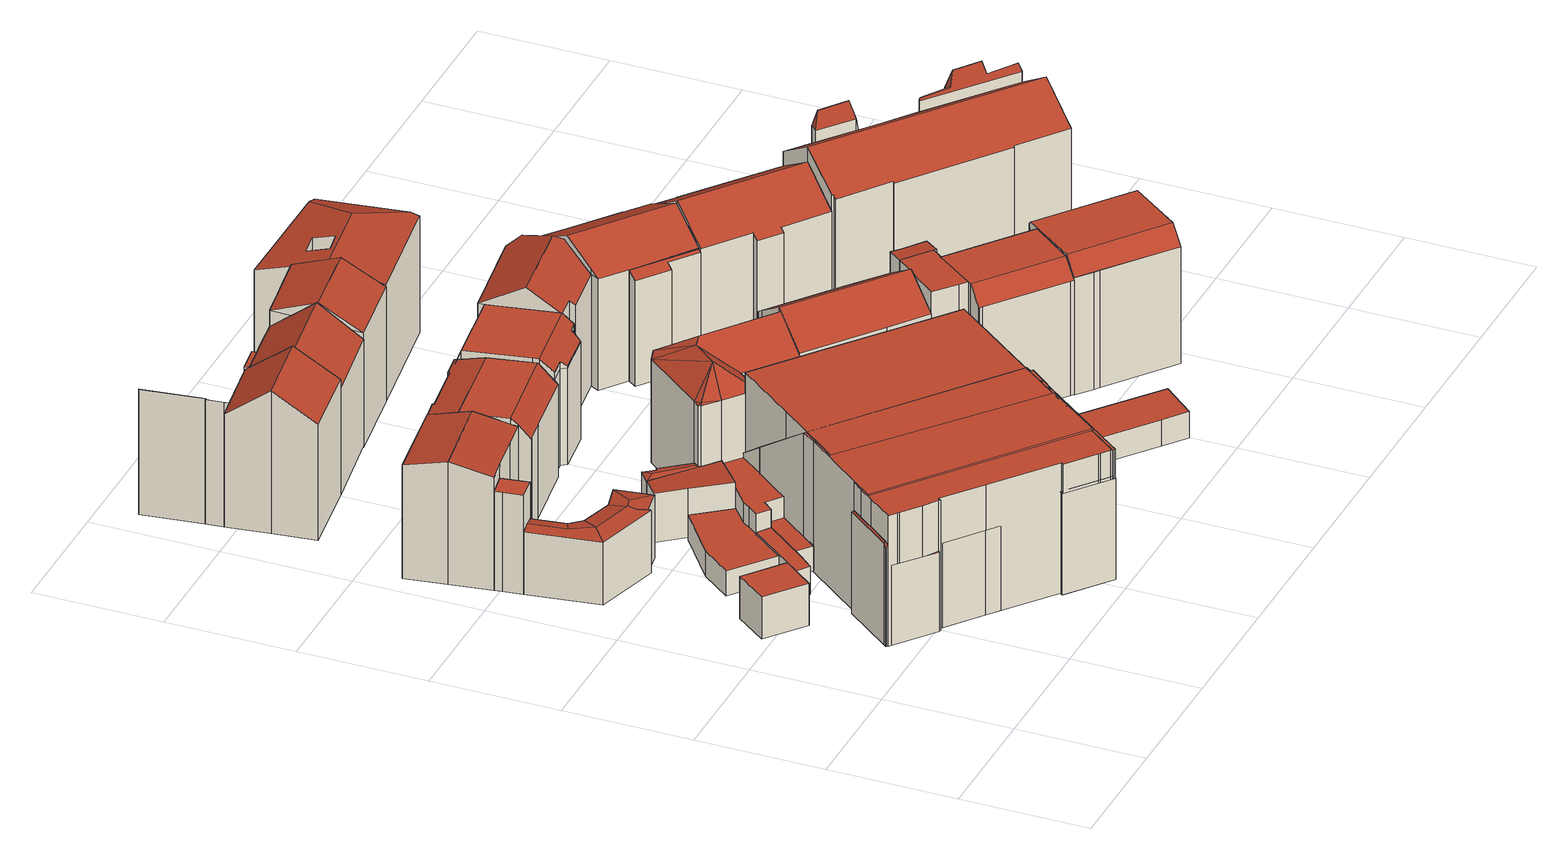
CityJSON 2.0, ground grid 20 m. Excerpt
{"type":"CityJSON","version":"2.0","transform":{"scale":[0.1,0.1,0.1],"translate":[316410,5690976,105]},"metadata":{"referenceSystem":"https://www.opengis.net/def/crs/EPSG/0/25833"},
"CityObjects":{
"building1":{"type":"Building","attributes":{"Gemeindeschluessel":14713000,"Dachneigung":90,"Dachorientierung":0,"MittlereTraufHoehe":112.18,"QualitaetDacherkennung":100,"ObjektHoehe":6.84,"BodenHoehe":105.34,"Geometrietyp2DReferenz":"3000","AbsoluteHoehe":112.18,"Dachflaeche":47.41,"function":"31001_9998","roofType":"1000","measuredHeight":6.84,"storeysAboveGround":2},"geometry":[{"type":"MultiSurface","lod":"2","boundaries":[[[0,1,2,3]],[[1,4,5,2]],[[4,6,7,5]],[[6,8,9,7]],[[8,0,3,9]],[[8,6,4,1,0]],[[3,2,5,7,9]]],"semantics":{"surfaces":[{"type":"WallSurface"},{"type":"RoofSurface"},{"type":"GroundSurface"}],"values":[0,0,0,0,0,1,2]}}]},
"building2":{"type":"Building","attributes":{"Dachtyp_tdc":"tdcFreeFormRoof","Gemeindeschluessel":14713000,"Dachneigung":10.67,"QualitaetDacherkennung":42,"Geometrietyp2DReferenz":"3000","function":"31001_9998","roofType":"5000","measuredHeight":10.83},"geometry":[{"type":"MultiSurface","lod":"2","boundaries":[[[10,11,12,13]],[[11,14,15,12]],[[14,16,17,15]],[[16,18,19,17]],[[18,20,21,19]],[[20,22,23,21]],[[22,24,25,23]],[[24,26,27,25]],[[26,28,29,27]],[[28,10,13,29]],[[30,31,28,26]],[[32,33,30,26,24]],[[34,32,24,22]],[[34,22,20]],[[33,32,34,20,18]],[[35,36,31,30,33,18,16]],[[35,16,14]],[[37,36,35,14,11]],[[37,11,10]],[[31,36,37,10,28]],[[13,12,15,17,19,21,23,25,27,29]]],"semantics":{"surfaces":[{"type":"WallSurface"},{"type":"RoofSurface"},{"type":"GroundSurface"}],"values":[0,0,0,0,0,0,0,0,0,0,1,1,1,0,1,1,1,1,1,1,2]}}]},
"building3":{"type":"Building","attributes":{"Gemeindeschluessel":14713000,"Geometrietyp2DReferenz":"3000","function":"31001_9998","roofType":"9999"},"children":["building3-1","building3-2"]},
"building3-1":{"type":"BuildingPart","attributes":{"Dachtyp_tdc":"tdcPolyFlatRoof","Dachneigung":0,"QualitaetDacherkennung":43,"Geometrietyp2DReferenz":"3000","roofType":"1000","measuredHeight":16.24},"parents":["building3"],"geometry":[{"type":"MultiSurface","lod":"2","boundaries":[[[38,39,21,23]],[[39,40,41,21]],[[40,42,43,41]],[[44,38,23,45]],[[44,42,40,39,38]],[[23,21,41,43,45]],[[45,43,42,44]]],"semantics":{"surfaces":[{"type":"WallSurface"},{"type":"RoofSurface"},{"type":"GroundSurface"},{"type":"ClosureSurface"}],"values":[0,0,0,0,1,2,3]}}]},
"building3-2":{"type":"BuildingPart","attributes":{"Dachtyp_tdc":"tdcGableRoof","Dachneigung":13.41,"QualitaetDacherkennung":60,"Geometrietyp2DReferenz":"3000","roofType":"3100","measuredHeight":20.08},"parents":["building3"],"geometry":[{"type":"MultiSurface","lod":"2","boundaries":[[[46,47,48,43,42]],[[47,49,50,48]],[[49,51,52,50]],[[51,53,54,52]],[[53,55,56,54]],[[55,57,58,56]],[[57,59,44,45,58]],[[53,51,49,47]],[[47,46,59,57,55,53]],[[45,43,48,50,52,54,56,58]],[[46,42,44,59]],[[42,43,45,44]]],"semantics":{"surfaces":[{"type":"WallSurface"},{"type":"RoofSurface"},{"type":"GroundSurface"},{"type":"ClosureSurface"}],"values":[0,0,0,0,0,0,0,1,1,2,0,3]}}]},
"building4":{"type":"Building","attributes":{"Gemeindeschluessel":14713000,"Dachorientierung":0,"MittlereTraufHoehe":112.28,"ObjektHoehe":4.59,"BodenHoehe":107.69,"Geometrietyp2DReferenz":"3000","BezugspunktDach":"2000","AbsoluteHoehe":112.28,"Dachflaeche":26.94,"function":"31001_9998","measuredHeight":4.59,"storeysAboveGround":2},"geometry":[{"type":"MultiSurface","lod":"2","boundaries":[[[60,61,62,63,64,65]],[[65,64,66,67]],[[64,63,68,66]],[[63,62,69,68]],[[60,65,67,70]],[[62,61,71,69]],[[61,60,70,71]],[[67,66,68,69,71,70]]],"semantics":{"surfaces":[{"type":"RoofSurface"},{"type":"WallSurface"},{"type":"GroundSurface"}],"values":[0,1,1,1,1,1,1,2]}}]},
"building5":{"type":"Building","attributes":{"Dachtyp_tdc":"tdcPolyFlatRoof","Gemeindeschluessel":14713000,"Dachneigung":0,"QualitaetDacherkennung":47,"Geometrietyp2DReferenz":"3000","function":"31001_9998","roofType":"1000","measuredHeight":4.11},"geometry":[{"type":"MultiSurface","lod":"2","boundaries":[[[72,73,74,75]],[[73,76,77,74]],[[76,78,79,77]],[[78,80,81,79]],[[80,82,83,81]],[[82,84,85,83]],[[84,86,87,85]],[[86,88,89,87]],[[88,72,75,89]],[[88,86,84,82,80,78,76,73,72]],[[75,74,77,79,81,83,85,87,89]]],"semantics":{"surfaces":[{"type":"WallSurface"},{"type":"RoofSurface"},{"type":"GroundSurface"}],"values":[0,0,0,0,0,0,0,0,0,1,2]}}]},
"building6":{"type":"Building","attributes":{"Gemeindeschluessel":14713000,"Geometrietyp2DReferenz":"3000","function":"31001_9998","roofType":"9999"},"children":["building6-1","building6-2","building6-3"]},
"building6-1":{"type":"BuildingPart","attributes":{"Dachtyp_tdc":"tdcGableRoof","Dachneigung":35.55,"QualitaetDacherkennung":59,"Geometrietyp2DReferenz":"3000","roofType":"3100","measuredHeight":23.39},"parents":["building6"],"geometry":[{"type":"MultiSurface","lod":"2","boundaries":[[[90,91,92,93]],[[94,95,96,97,98]],[[90,99,100,101]],[[101,102,95,94,103,91,90]],[[96,104,105,106,107,93,92,97]],[[95,102,104,96]],[[102,101,105,104]],[[101,100,106,105]],[[100,99,107,106]],[[99,90,93,107]],[[94,98,103]],[[98,97,92,91,103]]],"semantics":{"surfaces":[{"type":"WallSurface"},{"type":"RoofSurface"},{"type":"GroundSurface"},{"type":"ClosureSurface"}],"values":[0,0,1,1,2,0,0,0,0,0,0,3]}}]},
"building6-2":{"type":"BuildingPart","attributes":{"Dachtyp_tdc":"tdcPolyFlatRoof","Dachneigung":32.78,"QualitaetDacherkennung":75,"Geometrietyp2DReferenz":"3000","roofType":"2100","measuredHeight":20.48},"parents":["building6"],"geometry":[{"type":"MultiSurface","lod":"2","boundaries":[[[108,109,110,111,112]],[[109,113,114,110]],[[113,98,97,114]],[[115,116,117,92,91]],[[116,115,103,98,113,109,108,118]],[[111,110,114,97,92,117]],[[91,103,115]],[[92,97,98,103,91]],[[108,112,118]],[[112,111,117,116,118]]],"semantics":{"surfaces":[{"type":"WallSurface"},{"type":"RoofSurface"},{"type":"GroundSurface"},{"type":"ClosureSurface"}],"values":[0,0,0,0,1,2,0,3,0,3]}}]},
"building6-3":{"type":"BuildingPart","attributes":{"Dachtyp_tdc":"tdcPolyFlatRoof","Dachneigung":36.36,"QualitaetDacherkennung":49,"Geometrietyp2DReferenz":"3000","roofType":"2100","measuredHeight":20.57},"parents":["building6"],"geometry":[{"type":"MultiSurface","lod":"2","boundaries":[[[119,120,121,122]],[[120,123,124,121]],[[123,125,126,124]],[[125,112,111,126]],[[127,128,129,117,116]],[[128,119,122,129]],[[128,127,118,112,125,123,120,119]],[[122,121,124,126,111,117,129]],[[116,118,127]],[[117,111,112,118,116]]],"semantics":{"surfaces":[{"type":"WallSurface"},{"type":"RoofSurface"},{"type":"GroundSurface"},{"type":"ClosureSurface"}],"values":[0,0,0,0,0,0,1,2,0,3]}}]},
"building7":{"type":"Building","attributes":{"name":"Haus Leipzig","Gemeindeschluessel":14713000,"Geometrietyp2DReferenz":"3000","function":"31001_2090","roofType":"9999"},"children":["building7-1","building7-2","building7-3","building7-4"]},
"building7-1":{"type":"BuildingPart","attributes":{"Dachtyp_tdc":"tdcCutGableRoof","Dachneigung":36.52,"QualitaetDacherkennung":30,"Geometrietyp2DReferenz":"3000","roofType":"9999","measuredHeight":21.42},"parents":["building7"],"geometry":[{"type":"MultiSurface","lod":"2","boundaries":[[[130,131,132,133]],[[131,134,135,136,132]],[[137,138,139]],[[137,140,141,138]],[[140,142,143,144,141]],[[140,137,145,146,134,131,130,147,148,149,150,151,152,153]],[[154,155,156,157,158,159,160,161,162,163,164]],[[153,165,166,154,164,142,140]],[[167,168,169,170,171,172,173,174,175,176,177,178,179,180,181,182,183,133,132,136,138,141,144,184]],[[161,160,169,168]],[[160,159,170,169]],[[159,158,171,170]],[[158,157,172,171]],[[166,165,176,175,185]],[[165,153,177,176]],[[153,152,178,177]],[[152,151,179,178]],[[151,150,180,179]],[[150,149,181,180]],[[149,148,182,181]],[[148,147,183,182]],[[147,130,133,183]],[[139,145,137]],[[146,135,134]],[[139,138,136,135]],[[139,135,146,145]],[[186,143,142,164]],[[184,144,143,186]],[[163,186,164]],[[184,186,163,162,167]],[[161,168,167,162]],[[187,155,154]],[[174,173,156,155,187]],[[173,172,157,156]],[[166,185,187,154]],[[174,187,185,175]]],"semantics":{"surfaces":[{"type":"WallSurface"},{"type":"RoofSurface"},{"type":"GroundSurface"},{"type":"ClosureSurface"}],"values":[0,0,0,0,0,1,1,1,2,0,0,0,0,0,0,0,0,0,0,0,0,0,0,0,3,3,0,3,0,3,3,0,3,3,0,3]}}]},
"building7-2":{"type":"BuildingPart","attributes":{"Dachtyp_tdc":"tdcFreeFormRoof","Dachneigung":39.37,"QualitaetDacherkennung":18,"Geometrietyp2DReferenz":"3000","roofType":"5000","measuredHeight":16.82},"parents":["building7"],"geometry":[{"type":"MultiSurface","lod":"2","boundaries":[[[188,189,190,191]],[[189,192,193,190]],[[192,185,175,193]],[[194,195,196,172,157]],[[195,188,191,196]],[[197,155,187,185,198,199]],[[185,192,198]],[[192,189,199,198]],[[189,188,195,194,197,199]],[[191,190,193,175,174,173,172,196]],[[156,155,197]],[[173,174,187,155,156]],[[174,175,185,187]],[[194,157,156,197]],[[173,156,157,172]]],"semantics":{"surfaces":[{"type":"WallSurface"},{"type":"RoofSurface"},{"type":"GroundSurface"},{"type":"ClosureSurface"}],"values":[0,0,0,0,0,1,1,1,1,2,0,3,3,0,3]}}]},
"building7-3":{"type":"BuildingPart","attributes":{"Dachtyp_tdc":"tdcFreeFormRoof","Dachneigung":40.43,"QualitaetDacherkennung":18,"Geometrietyp2DReferenz":"3000","roofType":"5000","measuredHeight":16.87},"parents":["building7"],"geometry":[{"type":"MultiSurface","lod":"2","boundaries":[[[143,200,201,144]],[[200,202,203,201]],[[202,204,205,203]],[[204,206,207,205]],[[206,208,161,168,207]],[[209,210,211,204,202,200]],[[209,200,143]],[[210,209,143,186,163,212]],[[213,211,210,212,208]],[[213,208,206]],[[211,213,206,204]],[[168,167,184,144,201,203,205,207]],[[162,161,208,212]],[[162,167,168,161]],[[162,212,163]],[[144,184,186,143]],[[184,167,162,163,186]]],"semantics":{"surfaces":[{"type":"WallSurface"},{"type":"RoofSurface"},{"type":"GroundSurface"},{"type":"ClosureSurface"}],"values":[0,0,0,0,0,1,1,1,1,1,1,2,0,3,0,3,3]}}]},
"building7-4":{"type":"BuildingPart","attributes":{"Dachtyp_tdc":"tdcGableRoof","Dachneigung":66.65,"QualitaetDacherkennung":8,"Geometrietyp2DReferenz":"3000","roofType":"3100","measuredHeight":14.61},"parents":["building7"],"geometry":[{"type":"MultiSurface","lod":"2","boundaries":[[[135,214,215,136]],[[214,216,217,215]],[[216,139,138,217]],[[216,214,218]],[[214,135,146,219,218]],[[139,216,218,219,145]],[[136,215,217,138]],[[136,138,139,135]],[[219,146,145]],[[145,146,135,139]]],"semantics":{"surfaces":[{"type":"WallSurface"},{"type":"RoofSurface"},{"type":"GroundSurface"},{"type":"ClosureSurface"}],"values":[0,0,0,0,1,1,2,3,0,3]}}]},
"building8":{"type":"Building","attributes":{"Gemeindeschluessel":14713000,"Dachneigung":90,"Dachorientierung":0,"MittlereTraufHoehe":129.14,"QualitaetDacherkennung":99,"ObjektHoehe":21.41,"BodenHoehe":107.73,"Geometrietyp2DReferenz":"3000","AbsoluteHoehe":129.14,"Dachflaeche":1479.57,"function":"31001_9998","roofType":"1000","measuredHeight":21.41,"storeysAboveGround":7},"children":["building8-1","building8-2"],"geometry":[{"type":"MultiSurface","lod":"2","boundaries":[[[220,221,222,169]],[[221,223,224,222]],[[223,225,226,224]],[[225,227,228,226]],[[227,229,230,228]],[[229,231,232,230]],[[231,233,234,232]],[[233,235,236,234]],[[235,237,238,236]],[[237,239,240,238]],[[239,241,242,240]],[[241,243,244,242]],[[243,245,246,244]],[[245,247,248,249,246]],[[250,251,252,253,254]],[[251,255,256,252]],[[255,257,258,256]],[[257,259,260,258]],[[259,261,262,260]],[[261,263,264,262]],[[263,265,266,264]],[[265,267,268,266]],[[269,270,271,272]],[[270,273,274,271]],[[273,275,276,274]],[[275,277,278,276]],[[277,279,280,278]],[[279,220,169,280]],[[279,277,275,273,270,269,267,265,263,261,259,257,255,251,250,247,245,243,241,239,237,235,233,231,229,227,225,223,221,220]],[[169,222,224,226,228,230,232,234,236,238,240,242,244,246,249,253,252,256,258,260,262,264,266,268,272,271,274,276,278,280]],[[254,248,247,250]],[[254,253,249,248]],[[267,269,272,268]]],"semantics":{"surfaces":[{"type":"WallSurface"},{"type":"RoofSurface"},{"type":"GroundSurface"},{"type":"ClosureSurface"}],"values":[0,0,0,0,0,0,0,0,0,0,0,0,0,0,0,0,0,0,0,0,0,0,0,0,0,0,0,0,1,2,0,3,3]}}]},
"building8-1":{"type":"BuildingPart","attributes":{"Dachneigung":90,"Dachorientierung":0,"MittlereTraufHoehe":129.14,"QualitaetDacherkennung":51,"BodenHoehe":107.73,"ObjektTeilHoehe":21.41,"Geometrietyp2DReferenz":"3000","AbsoluteHoehe":129.14,"Dachflaeche":12.69,"roofType":"1000","measuredHeight":21.41,"storeysAboveGround":7},"parents":["building8"],"geometry":[{"type":"MultiSurface","lod":"2","boundaries":[[[281,282,283,284]],[[282,285,286,283]],[[285,287,288,286]],[[287,269,272,288]],[[267,289,290,268]],[[289,291,292,290]],[[291,281,284,292]],[[291,289,267,269,287,285,282,281]],[[284,283,286,288,272,268,290,292]],[[269,267,268,272]]],"semantics":{"surfaces":[{"type":"WallSurface"},{"type":"RoofSurface"},{"type":"GroundSurface"},{"type":"ClosureSurface"}],"values":[0,0,0,0,0,0,0,1,2,3]}}]},
"building8-2":{"type":"BuildingPart","attributes":{"Dachneigung":90,"Dachorientierung":0,"MittlereTraufHoehe":115.34,"QualitaetDacherkennung":78,"BodenHoehe":107.73,"ObjektTeilHoehe":7.61,"Geometrietyp2DReferenz":"3000","AbsoluteHoehe":115.34,"Dachflaeche":63.45,"roofType":"1000","measuredHeight":7.61,"storeysAboveGround":3},"parents":["building8"],"geometry":[{"type":"MultiSurface","lod":"2","boundaries":[[[248,254,293,294,295,296,297,298,299]],[[300,68,66,301,302,303,304,253,249]],[[299,298,68,300]],[[298,297,66,68]],[[297,296,301,66]],[[296,295,302,301]],[[295,294,303,302]],[[294,293,304,303]],[[293,254,253,304]],[[248,299,300,249]],[[249,253,254,248]]],"semantics":{"surfaces":[{"type":"RoofSurface"},{"type":"GroundSurface"},{"type":"WallSurface"},{"type":"ClosureSurface"}],"values":[0,1,2,2,2,2,2,2,2,2,3]}}]},
"building9":{"type":"Building","attributes":{"Gemeindeschluessel":14713000,"Geometrietyp2DReferenz":"3000","function":"31001_9998","roofType":"9999"},"children":["building9-1","building9-2"]},
"building9-1":{"type":"BuildingPart","attributes":{"Dachtyp_tdc":"tdcPolyFlatRoof","Dachneigung":3.65,"QualitaetDacherkennung":63,"Geometrietyp2DReferenz":"3000","roofType":"2100","measuredHeight":7.95},"parents":["building9"],"geometry":[{"type":"MultiSurface","lod":"2","boundaries":[[[305,306,307,308]],[[306,309,310,307]],[[309,311,312,310]],[[311,313,314,312]],[[313,315,316,317,314]],[[313,311,309,306,305,315]],[[317,308,307,310,312,314]],[[305,316,315]],[[305,308,317,316]]],"semantics":{"surfaces":[{"type":"WallSurface"},{"type":"RoofSurface"},{"type":"GroundSurface"},{"type":"ClosureSurface"}],"values":[0,0,0,0,0,1,2,0,3]}}]},
"building9-2":{"type":"BuildingPart","attributes":{"Dachtyp_tdc":"tdcFreeFormRoof","Dachneigung":15.06,"QualitaetDacherkennung":41,"Geometrietyp2DReferenz":"3000","roofType":"5000","measuredHeight":7.88},"parents":["building9"],"geometry":[{"type":"MultiSurface","lod":"2","boundaries":[[[318,319,320,321]],[[319,322,323,320]],[[322,324,325,323]],[[324,305,308,325]],[[316,326,327,317]],[[326,328,329,327]],[[328,318,321,329]],[[316,305,330,331,332]],[[305,324,330]],[[324,322,331,330]],[[322,319,318,328,326,332,331]],[[326,316,332]],[[321,320,323,325,308,317,327,329]],[[317,308,305,316]]],"semantics":{"surfaces":[{"type":"WallSurface"},{"type":"RoofSurface"},{"type":"GroundSurface"},{"type":"ClosureSurface"}],"values":[0,0,0,0,0,0,0,1,1,1,1,1,2,3]}}]},
"building10":{"type":"Building","attributes":{"Dachtyp_tdc":"tdcCutGableRoof","Gemeindeschluessel":14713000,"Dachneigung":2.15,"QualitaetDacherkennung":57,"Geometrietyp2DReferenz":"3000","function":"31001_9998","roofType":"9999","measuredHeight":18.3},"geometry":[{"type":"MultiSurface","lod":"2","boundaries":[[[333,334,335,336]],[[334,337,338,335]],[[337,339,340,338]],[[339,341,342,340]],[[341,343,344,342]],[[343,345,346,344]],[[345,347,348,346]],[[347,349,350,348]],[[349,351,352,350]],[[351,353,354,352]],[[353,355,356,354]],[[355,357,358,356]],[[357,359,360,358]],[[359,361,362,360]],[[361,363,364,362]],[[363,333,336,364]],[[345,343,341,339,337,334,333,363]],[[361,359,357,355,353,351,349,347]],[[363,361,347,345]],[[336,335,338,340,342,344,346,348,350,352,354,356,358,360,362,364]]],"semantics":{"surfaces":[{"type":"WallSurface"},{"type":"RoofSurface"},{"type":"GroundSurface"}],"values":[0,0,0,0,0,0,0,0,0,0,0,0,0,0,0,0,1,1,1,2]}}]},
"building11":{"type":"Building","attributes":{"Gemeindeschluessel":14713000,"Geometrietyp2DReferenz":"3000","function":"31001_9998","roofType":"9999"},"children":["building11-1","building11-2"]},
"building11-1":{"type":"BuildingPart","attributes":{"Dachtyp_tdc":"tdcPolyFlatRoof","Dachneigung":0,"QualitaetDacherkennung":33,"Geometrietyp2DReferenz":"3000","roofType":"1000","measuredHeight":15.94},"parents":["building11"],"geometry":[{"type":"MultiSurface","lod":"2","boundaries":[[[365,366,367,368]],[[366,369,370,367]],[[369,371,372,370]],[[371,373,374,372]],[[373,375,376,374]],[[373,371,369,366,365,377,375]],[[376,378,368,367,370,372,374]],[[378,376,375,377]],[[368,378,377,365]]],"semantics":{"surfaces":[{"type":"WallSurface"},{"type":"RoofSurface"},{"type":"GroundSurface"},{"type":"ClosureSurface"}],"values":[0,0,0,0,0,1,2,3,3]}}]},
"building11-2":{"type":"BuildingPart","attributes":{"Dachtyp_tdc":"tdcGableRoof","Dachneigung":36.12,"QualitaetDacherkennung":66,"Geometrietyp2DReferenz":"3000","roofType":"3100","measuredHeight":22.34},"parents":["building11"],"geometry":[{"type":"MultiSurface","lod":"2","boundaries":[[[379,380,381,382]],[[380,383,365,368,381]],[[384,385,386,376,375]],[[385,387,388,386]],[[387,389,390,388]],[[389,391,106,390]],[[391,392,105,106]],[[392,393,104,105]],[[393,394,395,104]],[[394,379,382,395]],[[392,391,389,387]],[[387,385,384,396,383,380,379,394,393,392]],[[382,381,368,378,376,386,388,390,106,105,104,395]],[[377,365,383,396]],[[377,378,368,365]],[[375,377,396,384]],[[375,376,378,377]]],"semantics":{"surfaces":[{"type":"WallSurface"},{"type":"RoofSurface"},{"type":"GroundSurface"},{"type":"ClosureSurface"}],"values":[0,0,0,0,0,0,0,0,0,0,1,1,2,0,3,0,3]}}]},
"building12":{"type":"Building","attributes":{"Dachtyp_tdc":"tdcFreeFormRoof","Gemeindeschluessel":14713000,"Dachneigung":37.19,"QualitaetDacherkennung":44,"Geometrietyp2DReferenz":"3000","function":"31001_9998","roofType":"5000","measuredHeight":21.21},"geometry":[{"type":"MultiSurface","lod":"2","boundaries":[[[397,398,399,400]],[[398,401,402,399]],[[401,403,404,402]],[[403,405,406,404]],[[405,407,408,406]],[[407,409,410,408]],[[409,411,412,410]],[[411,413,414,412]],[[413,415,416,414]],[[415,397,400,416]],[[417,415,413]],[[417,418,419]],[[413,418,417]],[[413,420,418]],[[411,420,413]],[[411,421,420]],[[421,411,409]],[[421,409,407]],[[420,405,403]],[[421,405,420]],[[407,405,421]],[[418,420,403,401]],[[422,419,418,401,398]],[[422,398,397]],[[417,419,422,397,415]],[[400,399,402,404,406,408,410,412,414,416]]],"semantics":{"surfaces":[{"type":"WallSurface"},{"type":"RoofSurface"},{"type":"GroundSurface"}],"values":[0,0,0,0,0,0,0,0,0,0,0,1,1,1,1,1,1,1,1,1,1,1,1,0,1,2]}}]},
"building13":{"type":"Building","attributes":{"Dachtyp_tdc":"tdcFreeFormRoof","Gemeindeschluessel":14713000,"Dachneigung":2.3,"QualitaetDacherkennung":46,"Geometrietyp2DReferenz":"3000","function":"31001_9998","roofType":"5000","measuredHeight":18.9},"geometry":[{"type":"MultiSurface","lod":"2","boundaries":[[[423,424,425,426]],[[424,427,428,425]],[[427,429,430,428]],[[429,431,432,430]],[[431,433,434,432]],[[433,435,436,434]],[[435,437,438,436]],[[437,439,440,438]],[[439,441,442,440]],[[441,443,444,442]],[[443,445,446,444]],[[445,423,426,446]],[[447,445,443,448]],[[449,450,451,452,453,454,455,456]],[[447,448,457,453,452]],[[437,453,457,439]],[[439,457,448,441]],[[429,449,456,431]],[[431,456,455,433]],[[433,455,454,435]],[[435,454,453,437]],[[445,447,452,423]],[[423,452,451,424]],[[424,451,450,427]],[[427,450,449,429]],[[441,448,443]],[[426,425,428,430,432,434,436,438,440,442,444,446]]],"semantics":{"surfaces":[{"type":"WallSurface"},{"type":"RoofSurface"},{"type":"GroundSurface"}],"values":[0,0,0,0,0,0,0,0,0,0,0,0,1,1,1,0,0,0,0,0,0,0,0,0,0,0,2]}}]},
"building14":{"type":"Building","attributes":{"Dachtyp_tdc":"tdcGableRoof","Gemeindeschluessel":14713000,"Dachneigung":30.3,"QualitaetDacherkennung":43,"Geometrietyp2DReferenz":"3000","function":"31001_9998","roofType":"3100","measuredHeight":22.66},"geometry":[{"type":"MultiSurface","lod":"2","boundaries":[[[458,459,460,461]],[[459,462,463,460]],[[462,464,465,463]],[[464,466,467,465]],[[466,468,469,467]],[[468,470,471,469]],[[470,458,461,471]],[[472,473,470,468,466,464,462]],[[458,473,472,459]],[[470,473,458]],[[459,472,462]],[[461,460,463,465,467,469,471]]],"semantics":{"surfaces":[{"type":"WallSurface"},{"type":"RoofSurface"},{"type":"GroundSurface"}],"values":[0,0,0,0,0,0,0,1,1,0,0,2]}}]},
"building15":{"type":"Building","attributes":{"Dachtyp_tdc":"tdcGableRoof","Gemeindeschluessel":14713000,"Dachneigung":10.71,"QualitaetDacherkennung":13,"Geometrietyp2DReferenz":"3000","function":"31001_9998","roofType":"3100","measuredHeight":5.16},"geometry":[{"type":"MultiSurface","lod":"2","boundaries":[[[474,475,476,477]],[[475,478,479,476]],[[478,480,481,479]],[[480,474,477,481]],[[478,475,482]],[[474,480,483]],[[475,474,483,482]],[[480,478,482,483]],[[477,476,479,481]]],"semantics":{"surfaces":[{"type":"WallSurface"},{"type":"RoofSurface"},{"type":"GroundSurface"}],"values":[0,0,0,0,0,0,1,1,2]}}]},
"building16":{"type":"Building","attributes":{"Gemeindeschluessel":14713000,"Dachneigung":90,"Dachorientierung":0,"MittlereTraufHoehe":111.64,"QualitaetDacherkennung":75,"ObjektHoehe":4.3,"BodenHoehe":107.34,"Geometrietyp2DReferenz":"3000","AbsoluteHoehe":111.64,"Dachflaeche":192.82,"function":"31001_9998","roofType":"1000","measuredHeight":4.3,"storeysAboveGround":1},"geometry":[{"type":"MultiSurface","lod":"2","boundaries":[[[484,485,486,487]],[[485,488,489,486]],[[488,490,491,489]],[[490,492,493,491]],[[492,494,495,493]],[[494,484,487,495]],[[494,492,490,488,485,484]],[[487,486,489,491,493,495]]],"semantics":{"surfaces":[{"type":"WallSurface"},{"type":"RoofSurface"},{"type":"GroundSurface"}],"values":[0,0,0,0,0,0,1,2]}}]},
"building17":{"type":"Building","attributes":{"Dachtyp_tdc":"tdcGableRoof","Gemeindeschluessel":14713000,"Dachneigung":33.05,"QualitaetDacherkennung":74,"Geometrietyp2DReferenz":"3000","function":"31001_9998","roofType":"3100","measuredHeight":21.69},"geometry":[{"type":"MultiSurface","lod":"2","boundaries":[[[496,497,498,499]],[[497,500,501,498]],[[500,502,503,501]],[[502,504,505,503]],[[504,506,507,505]],[[506,508,509,507]],[[508,510,511,509]],[[510,512,513,511]],[[512,496,499,513]],[[508,506,504,502,500]],[[500,497,496,512,510,508]],[[499,498,501,503,505,507,509,511,513]]],"semantics":{"surfaces":[{"type":"WallSurface"},{"type":"RoofSurface"},{"type":"GroundSurface"}],"values":[0,0,0,0,0,0,0,0,0,1,1,2]}}]},
"building18":{"type":"Building","attributes":{"Dachtyp_tdc":"tdcFreeFormRoof","Gemeindeschluessel":14713000,"Dachneigung":28.45,"QualitaetDacherkennung":51,"Geometrietyp2DReferenz":"3000","function":"31001_9998","roofType":"5000","measuredHeight":22.27},"geometry":[{"type":"MultiSurface","lod":"2","boundaries":[[[446,514,515,516,517,518,519,426]],[[520,521,514,446]],[[521,522,515,514]],[[522,523,516,515]],[[523,524,517,516]],[[524,525,518,517]],[[525,526,519,518]],[[526,527,426,519]],[[527,520,446,426]],[[528,523,529,530]],[[530,529,522,521,520,531]],[[524,528,530,531,527,526,525]],[[520,527,531]],[[523,522,529]],[[524,523,528]]],"semantics":{"surfaces":[{"type":"GroundSurface"},{"type":"WallSurface"},{"type":"RoofSurface"}],"values":[0,1,1,1,1,1,1,1,1,2,2,2,1,1,1]}}]},
"building19":{"type":"Building","attributes":{"Dachtyp_tdc":"tdcFreeFormRoof","Gemeindeschluessel":14713000,"Dachneigung":14.6,"QualitaetDacherkennung":49,"Geometrietyp2DReferenz":"3000","function":"31001_9998","roofType":"5000","measuredHeight":21.43},"geometry":[{"type":"MultiSurface","lod":"2","boundaries":[[[532,533,461,534]],[[535,536,537,538]],[[539,540,538,537,541],[542,543,544,545]],[[532,535,538,540,533]],[[536,541,537]],[[539,533,540]],[[532,536,535]],[[461,471,546,547,534],[548,549,550,551]],[[533,539,471,461]],[[542,545,549,548]],[[545,544,550,549]],[[544,543,551,550]],[[543,542,548,551]],[[539,541,546,471]],[[541,536,547,546]],[[536,532,534,547]]],"semantics":{"surfaces":[{"type":"WallSurface"},{"type":"RoofSurface"},{"type":"GroundSurface"}],"values":[0,1,1,1,0,0,0,2,0,0,0,0,0,0,0,0]}}]},
"building20":{"type":"Building","attributes":{"Gemeindeschluessel":14713000,"Geometrietyp2DReferenz":"3000","function":"31001_9998","roofType":"9999"},"children":["building20-1","building20-2","building20-3"]},
"building20-1":{"type":"BuildingPart","attributes":{"Dachtyp_tdc":"tdcPolyFlatRoof","Dachneigung":0,"QualitaetDacherkennung":59,"Geometrietyp2DReferenz":"3000","roofType":"1000","measuredHeight":21.44},"parents":["building20"],"geometry":[{"type":"MultiSurface","lod":"2","boundaries":[[[552,553,554,555]],[[553,556,557,554]],[[556,558,559,560,557]],[[558,556,553,552,561,562,563]],[[564,565,555,554,557,560]],[[562,566,567,563]],[[555,565,561,552]],[[565,564,566,562,561]],[[567,559,558,563]],[[564,560,559,567,566]]],"semantics":{"surfaces":[{"type":"WallSurface"},{"type":"RoofSurface"},{"type":"GroundSurface"},{"type":"ClosureSurface"}],"values":[0,0,0,1,2,0,3,3,0,3]}}]},
"building20-2":{"type":"BuildingPart","attributes":{"Dachtyp_tdc":"tdcPolyFlatRoof","Dachneigung":4.78,"QualitaetDacherkennung":35,"Geometrietyp2DReferenz":"3000","roofType":"2100","measuredHeight":21.37},"parents":["building20"],"geometry":[{"type":"MultiSurface","lod":"2","boundaries":[[[559,568,569,560]],[[568,570,571,569]],[[570,572,573,571]],[[572,574,575,573]],[[574,576,577,575]],[[576,578,579,580,577]],[[576,574,572,570,568,559,567,578]],[[580,564,560,569,571,573,575,577]],[[566,579,578,567]],[[560,564,566,567,559]],[[566,564,580,579]]],"semantics":{"surfaces":[{"type":"WallSurface"},{"type":"RoofSurface"},{"type":"GroundSurface"},{"type":"ClosureSurface"}],"values":[0,0,0,0,0,0,1,2,0,3,3]}}]},
"building20-3":{"type":"BuildingPart","attributes":{"Dachtyp_tdc":"tdcCutGableRoof","Dachneigung":0.202,"QualitaetDacherkennung":60,"Geometrietyp2DReferenz":"3000","roofType":"9999","measuredHeight":21.5},"parents":["building20"],"geometry":[{"type":"MultiSurface","lod":"2","boundaries":[[[579,581,582,580]],[[581,583,584,582]],[[583,585,586,584]],[[585,587,588,586]],[[587,589,590,588]],[[589,591,592,590]],[[591,593,594,592]],[[593,595,596,594]],[[595,597,598,596]],[[597,599,600,598]],[[599,601,602,600]],[[601,603,604,602]],[[603,605,606,604]],[[605,552,555,606]],[[605,603,601,599,597,595,593]],[[591,589,587,585,583,581,579,566,562,561]],[[593,591,561,552,605]],[[564,580,582,584,586,588,590,592,594,596,598,600,602,604,606,555,565]],[[564,566,579,580]],[[565,555,552,561]],[[565,561,562,566,564]]],"semantics":{"surfaces":[{"type":"WallSurface"},{"type":"RoofSurface"},{"type":"GroundSurface"},{"type":"ClosureSurface"}],"values":[0,0,0,0,0,0,0,0,0,0,0,0,0,0,1,1,1,2,3,3,3]}}]},
"building21":{"type":"Building","attributes":{"Dachtyp_tdc":"tdcPolyFlatRoof","Gemeindeschluessel":14713000,"Dachneigung":3.08,"QualitaetDacherkennung":59,"Geometrietyp2DReferenz":"3000","function":"31001_9998","roofType":"2100","measuredHeight":5.27},"geometry":[{"type":"MultiSurface","lod":"2","boundaries":[[[607,608,609,610]],[[608,611,612,609]],[[611,613,614,612]],[[613,615,616,614]],[[615,607,610,616]],[[615,613,611,608,607]],[[610,609,612,614,616]]],"semantics":{"surfaces":[{"type":"WallSurface"},{"type":"RoofSurface"},{"type":"GroundSurface"}],"values":[0,0,0,0,0,1,2]}}]},
"building22":{"type":"Building","attributes":{"Gemeindeschluessel":14713000,"Geometrietyp2DReferenz":"3000","function":"31001_9998","roofType":"9999"},"children":["building22-1","building22-2"]},
"building22-1":{"type":"BuildingPart","attributes":{"Dachtyp_tdc":"tdcPolyFlatRoof","Dachneigung":29.95,"QualitaetDacherkennung":23,"Geometrietyp2DReferenz":"3000","roofType":"2100","measuredHeight":18.24},"parents":["building22"],"geometry":[{"type":"MultiSurface","lod":"2","boundaries":[[[617,618,619,620]],[[618,621,622,619]],[[623,624,625,626]],[[624,627,628,625]],[[627,617,620,628]],[[627,624,623,621,618,617]],[[620,619,622,626,625,628]],[[626,622,621,623]]],"semantics":{"surfaces":[{"type":"WallSurface"},{"type":"RoofSurface"},{"type":"GroundSurface"},{"type":"ClosureSurface"}],"values":[0,0,0,0,0,1,2,3]}}]},
"building22-2":{"type":"BuildingPart","attributes":{"Dachtyp_tdc":"tdcGableRoof","Dachneigung":28.98,"QualitaetDacherkennung":65,"Geometrietyp2DReferenz":"3000","roofType":"3100","measuredHeight":22.34},"parents":["building22"],"geometry":[{"type":"MultiSurface","lod":"2","boundaries":[[[629,630,631,632]],[[630,633,634,631]],[[633,635,636,634]],[[635,637,638,636]],[[637,639,623,626,638]],[[640,641,642,622,621]],[[641,643,517,642]],[[643,523,516,517]],[[523,629,632,516]],[[635,644,645,629,523,646,647,637]],[[641,640,648,647,646,649]],[[641,649,643]],[[643,649,646,523]],[[637,647,648,639]],[[639,648,640]],[[629,645,630]],[[630,645,644,633]],[[633,644,635]],[[632,631,634,636,638,626,622,642,517,516]],[[621,623,639,640]],[[621,622,626,623]]],"semantics":{"surfaces":[{"type":"WallSurface"},{"type":"RoofSurface"},{"type":"GroundSurface"},{"type":"ClosureSurface"}],"values":[0,0,0,0,0,0,0,0,0,1,1,0,0,0,0,0,0,0,2,0,3]}}]},
"building23":{"type":"Building","attributes":{"Dachtyp_tdc":"tdcFreeFormRoof","Gemeindeschluessel":14713000,"Dachneigung":1.01,"QualitaetDacherkennung":60,"Geometrietyp2DReferenz":"3000","function":"31001_9998","roofType":"5000","measuredHeight":21.9},"geometry":[{"type":"MultiSurface","lod":"2","boundaries":[[[650,651,652,653]],[[651,654,655,652]],[[654,656,657,655]],[[656,658,659,657]],[[658,660,661,659]],[[660,662,663,661]],[[662,664,665,663]],[[664,666,667,665]],[[666,668,669,667]],[[668,670,671,669]],[[670,672,673,671]],[[672,674,675,673]],[[674,676,677,675]],[[676,678,679,677]],[[678,680,681,679]],[[680,682,683,681]],[[682,650,653,683]],[[674,684,685,686,687,688,689]],[[690,691,692,693,660,694,695,696,697,698,699,700,701,702]],[[700,686,685,701]],[[668,690,702,670]],[[670,702,701,685,684,672]],[[682,699,698,650]],[[680,687,686,700,699,682]],[[650,698,697,651]],[[651,697,696,654]],[[654,696,695,656]],[[656,695,694,658]],[[658,694,660]],[[660,693,662]],[[662,693,692,664]],[[664,692,691,666]],[[666,691,690,668]],[[676,689,688,678]],[[674,689,676]],[[678,688,687,680]],[[672,684,674]],[[653,652,655,657,659,661,663,665,667,669,671,673,675,677,679,681,683]]],"semantics":{"surfaces":[{"type":"WallSurface"},{"type":"RoofSurface"},{"type":"GroundSurface"}],"values":[0,0,0,0,0,0,0,0,0,0,0,0,0,0,0,0,0,1,1,1,0,0,0,0,0,0,0,0,0,0,0,0,0,0,0,0,0,2]}}]},
"building24":{"type":"Building","attributes":{"Dachtyp_tdc":"tdcGableRoof","Gemeindeschluessel":14713000,"Dachneigung":32.39,"QualitaetDacherkennung":64,"Geometrietyp2DReferenz":"3000","function":"31001_9998","roofType":"3100","measuredHeight":22.86},"geometry":[{"type":"MultiSurface","lod":"2","boundaries":[[[703,704,705,706]],[[704,707,708,705]],[[707,709,710,708]],[[709,711,712,710]],[[711,713,714,712]],[[713,715,716,714]],[[715,717,718,716]],[[717,719,720,718]],[[719,721,722,720]],[[721,723,724,722]],[[723,725,726,724]],[[725,727,728,726]],[[727,729,730,728]],[[723,721,719,717,715,713,711,709]],[[709,707,704,703,729,727,725,723]],[[730,706,705,708,710,712,714,716,718,720,722,724,726,728]],[[729,703,706,730]]],"semantics":{"surfaces":[{"type":"WallSurface"},{"type":"RoofSurface"},{"type":"GroundSurface"}],"values":[0,0,0,0,0,0,0,0,0,0,0,0,0,1,1,2,0]}}]},
"building25":{"type":"Building","attributes":{"Gemeindeschluessel":14713000,"Geometrietyp2DReferenz":"3000","function":"31001_9998","roofType":"9999"},"children":["building25-1","building25-2","building25-3"]},
"building25-1":{"type":"BuildingPart","attributes":{"Dachtyp_tdc":"tdcFreeFormRoof","Dachneigung":74.74,"QualitaetDacherkennung":8,"Geometrietyp2DReferenz":"3000","roofType":"5000","measuredHeight":25.97},"parents":["building25"],"geometry":[{"type":"MultiSurface","lod":"2","boundaries":[[[731,732,733,734]],[[732,735,736,733]],[[735,737,738,736]],[[737,739,740,738]],[[739,741,742,740]],[[741,743,744,742]],[[743,745,746,744]],[[745,747,748,749,746]],[[750,751,741,739]],[[752,750,739,737]],[[753,752,737,735]],[[735,754,731,755,753]],[[755,731,756]],[[757,751,750,752,753,755,756,747]],[[757,747,745]],[[745,758,741,751,757]],[[741,758,743]],[[743,758,745]],[[731,754,732]],[[732,754,735]],[[749,759,734,733,736,738,740,742,744,746]],[[756,731,734,759,760]],[[760,748,747,756]],[[760,759,749,748]]],"semantics":{"surfaces":[{"type":"WallSurface"},{"type":"RoofSurface"},{"type":"GroundSurface"},{"type":"ClosureSurface"}],"values":[0,0,0,0,0,0,0,0,1,1,1,1,1,1,1,1,0,0,0,0,2,0,0,3]}}]},
"building25-2":{"type":"BuildingPart","attributes":{"Dachtyp_tdc":"tdcGableRoof","Dachneigung":30.97,"QualitaetDacherkennung":46,"Geometrietyp2DReferenz":"3000","roofType":"3100","measuredHeight":25.77},"parents":["building25"],"geometry":[{"type":"MultiSurface","lod":"2","boundaries":[[[761,762,763,764]],[[762,765,766,763]],[[765,767,768,766]],[[767,769,770,768]],[[769,771,772,770]],[[771,773,774,772]],[[773,775,776,774]],[[775,777,778,776]],[[779,780,781]],[[779,760,759,780]],[[748,782,783,749]],[[782,784,785,783]],[[784,786,787,785]],[[786,761,764,787]],[[782,748,760,779,788,789,777,775,773]],[[773,771,769,767,765,762,761,786,784,782]],[[764,763,766,768,770,772,774,776,778,790,780,759,749,783,785,787]],[[781,788,779]],[[780,790,789,788,781]],[[790,778,777,789]],[[749,759,760,748]]],"semantics":{"surfaces":[{"type":"WallSurface"},{"type":"RoofSurface"},{"type":"GroundSurface"},{"type":"ClosureSurface"}],"values":[0,0,0,0,0,0,0,0,0,0,0,0,0,0,1,1,2,0,3,3,3]}}]},
"building25-3":{"type":"BuildingPart","attributes":{"Dachtyp_tdc":"tdcFreeFormRoof","Dachneigung":76.46,"QualitaetDacherkennung":15,"Geometrietyp2DReferenz":"3000","roofType":"5000","measuredHeight":25.96},"parents":["building25"],"geometry":[{"type":"MultiSurface","lod":"2","boundaries":[[[791,792,793,794]],[[792,795,796,793]],[[795,797,798,796]],[[797,781,780,798]],[[799,791,794,778,777]],[[800,788,781,797,795,792,801]],[[792,791,802,801]],[[791,799,802]],[[799,800,801,802]],[[794,793,796,798,780,790,778]],[[789,788,800]],[[790,780,781,788,789]],[[777,789,800,799]],[[790,789,777,778]]],"semantics":{"surfaces":[{"type":"WallSurface"},{"type":"RoofSurface"},{"type":"GroundSurface"},{"type":"ClosureSurface"}],"values":[0,0,0,0,0,1,1,1,1,2,0,3,0,3]}}]}
},
"vertices":[
[82,416,72],[121,465,72],[121,465,3],[82,416,3],[180,418,72],[180,418,3],[163,397,72],[163,397,3],[141,369,72],[141,369,3],
[180,681,128],[189,622,128],[189,622,25],[180,681,25],[152,616,128],[152,616,25],[150,611,128],[150,611,25],[47,640,128],[47,640,25],[29,753,128],[29,753,25],[65,758,128],[65,758,25],[73,705,128],[73,705,25],[89,687,128],[89,687,25],[140,672,128],[140,672,25],[73,662,133],[139,643,133],[56,697,131],[72,663,133],[47,756,131],[140,629,131],[141,643,133],[156,646,133],
[65,758,188],[29,753,188],[25,783,188],[25,783,25],[23,795,188],[23,795,25],[58,801,188],[58,801,25],
[23,795,211],[13,860,226],[13,860,25],[3,925,211],[3,925,25],[139,945,211],[139,945,25],[149,881,226],[149,881,25],[159,816,211],[159,816,25],[114,809,211],[114,809,25],[58,801,211],
[163,397,73],[181,384,73],[200,406,73],[254,474,73],[235,488,73],[180,418,73],[235,488,27],[180,418,27],[254,474,27],[200,406,27],[163,397,27],[181,384,27],
[335,525,69],[238,403,69],[238,403,28],[335,525,28],[131,490,69],[131,490,28],[167,536,69],[167,536,28],[246,596,69],[246,596,28],[287,542,69],[287,542,28],[338,584,69],[338,584,28],[365,563,69],[365,563,28],[336,525,69],[336,525,28],
[29,1134,267],[19,1201,218],[19,1201,33],[29,1134,33],[56,1207,218],[75,1210,218],[75,1210,33],[56,1207,33],[56,1207,214],[38,1067,223],[159,1084,223],[149,1152,267],[139,1220,218],[49,1206,218],[139,1220,33],[149,1152,33],[159,1084,33],[38,1067,33],
[53,1235,213],[54,1224,213],[54,1224,33],[53,1235,33],[53,1235,211],[55,1221,213],[55,1221,33],[19,1201,238],[16,1228,238],[16,1228,33],[25,1230,232],
[77,1321,184],[78,1318,184],[78,1318,33],[77,1321,33],[61,1318,197],[61,1318,33],[71,1238,197],[71,1238,33],[16,1228,239],[3,1323,239],[3,1323,33],
[620,359,111],[641,343,111],[641,343,27],[620,359,27],[612,305,146],[612,305,126],[612,305,27],[577,260,189],[577,260,27],[577,260,110],[533,205,240],[533,205,27],[528,198,240],[528,198,193],[528,198,27],[592,280,170],[597,286,164],[564,404,111],[455,491,110],[383,548,110],[365,563,110],[336,525,146],[335,525,146],[255,425,240],[138,278,242],[116,251,193],[104,235,165],[100,230,158],[161,181,157],[165,186,166],[226,138,166],[320,65,166],[384,14,167],[396,29,193],[418,57,242],[238,403,241],[163,309,241],[384,14,27],[320,65,27],[226,138,27],[165,186,27],[161,181,27],[100,230,27],[104,235,27],[138,278,27],[163,309,27],[238,403,27],[255,425,27],[335,525,27],[336,525,27],[365,563,27],[383,548,27],[455,491,27],[564,404,27],[418,57,27],[163,309,193],[418,57,193],[138,278,193],
[96,234,189],[99,238,193],[99,238,27],[96,234,27],[158,312,193],[158,312,27],[100,230,189],[97,233,189],[97,233,27],[104,235,193],[159,308,196],[103,239,196],
[532,195,193],[532,195,27],[443,84,193],[443,84,27],[382,7,193],[382,7,27],[316,60,193],[316,60,27],[320,65,193],[528,195,195],[384,12,194],[381,12,196],[384,14,193],[320,60,196],
[642,282,126],[642,282,27],[606,237,110],[606,237,27],[623,259,174],[593,282,174],
[226,138,241],[167,184,241],[167,184,27],[164,180,241],[164,180,27],[162,182,241],[162,182,27],[141,197,241],[141,197,27],[112,220,241],[112,220,27],[110,222,241],[110,222,27],[98,231,241],[98,231,27],[99,232,241],[99,232,27],[129,270,241],[129,270,27],[146,292,241],[146,292,27],[160,309,241],[160,309,27],[164,305,241],[164,305,27],[228,385,241],[228,385,27],[294,468,241],[294,468,103],[294,468,27],[368,561,241],[383,549,241],[383,549,27],[368,561,27],[368,561,103],[459,489,241],[459,489,27],[567,403,241],[567,403,27],[620,360,241],[620,360,27],[640,345,241],[640,345,27],[595,288,241],[595,288,27],[552,233,241],[552,233,27],[525,198,241],[525,198,27],[378,11,241],[376,12,241],[376,12,27],[378,11,27],[364,22,241],[364,22,27],[361,24,241],[361,24,27],[317,59,241],[317,59,27],[320,63,241],[320,63,27],
[495,152,241],[391,19,241],[391,19,27],[495,152,27],[382,8,241],[382,8,27],[380,9,241],[380,9,27],[529,194,241],[529,194,27],[510,170,241],[510,170,27],
[339,584,103],[289,543,103],[256,516,103],[248,504,103],[235,488,103],[254,474,103],[267,489,103],[267,489,27],[248,504,27],[256,516,27],[289,543,27],[339,584,27],
[313,604,108],[338,584,108],[338,584,32],[313,604,32],[287,542,112],[287,542,32],[246,596,112],[246,596,32],[216,634,112],[216,634,32],[245,658,110],[245,658,108],[245,658,32],
[287,661,106],[320,618,106],[320,618,32],[287,661,32],[315,611,108],[315,611,32],[312,608,108],[312,608,32],[267,675,108],[267,675,32],[281,657,108],[281,657,32],[310,609,108],[310,612,109],[265,658,111],
[309,824,198],[310,819,192],[310,819,40],[309,824,40],[201,803,192],[201,803,40],[165,798,192],[165,798,40],[162,797,192],[162,797,40],[159,816,213],[159,816,40],[157,826,223],[157,826,40],[146,901,220],[146,901,40],[139,945,209],[139,945,40],[170,950,209],[170,950,40],[170,947,210],[170,947,40],[254,959,210],[254,959,40],[253,962,209],[253,962,40],[289,967,209],[289,967,40],[295,922,220],[295,922,40],[306,848,223],[306,848,40],
[185,1227,192],[183,1240,192],[183,1240,33],[185,1227,33],[198,1242,192],[198,1242,33],[211,1244,192],[211,1244,33],[225,1246,192],[225,1246,33],[227,1233,192],[227,1233,33],[185,1226,192],[185,1226,33],
[166,1224,207],[169,1224,207],[169,1224,33],[166,1224,33],[185,1227,207],[227,1233,207],[273,1239,207],[273,1239,33],[283,1172,257],[283,1172,33],[292,1105,207],[292,1105,33],[159,1084,207],[149,1152,257],[139,1220,207],[142,1220,207],[142,1220,33],[185,1226,207],
[558,615,207],[486,528,207],[486,528,38],[558,615,38],[413,586,207],[413,586,38],[383,548,207],[383,548,38],[338,584,207],[338,584,38],[313,604,207],[313,604,38],[312,608,207],[312,608,38],[320,618,207],[320,618,38],[399,716,207],[399,716,38],[426,719,207],[426,719,38],[412,718,214],[406,651,242],[420,652,249],[376,613,242],[317,606,210],[522,572,250],
[429,863,199],[431,846,199],[431,846,41],[429,863,41],[415,843,199],[415,843,41],[412,828,199],[412,828,41],[345,819,199],[345,819,41],[338,828,199],[338,828,41],[309,824,199],[309,824,41],[306,846,199],[306,846,41],[305,855,199],[305,855,41],[290,957,199],[290,957,41],[289,967,199],[289,967,41],[413,984,199],[413,984,41],[414,974,226],[290,957,226],[412,828,202],[415,843,215],[431,846,215],[429,863,230],[306,846,230],[309,824,211],[338,828,211],[345,819,202],[305,855,230],
[415,1123,218],[292,1105,218],[292,1105,30],[415,1123,30],[273,1239,233],[273,1239,30],[276,1240,233],[276,1240,30],[304,1244,233],[304,1244,30],[343,1250,233],[343,1250,30],[396,1258,233],[396,1258,30],[283,1170,256],[406,1188,256],
[651,399,77],[620,359,77],[620,359,35],[651,399,35],[564,404,80],[564,404,35],[595,442,80],[595,442,35],[581,391,87],[612,430,87],
[771,60,66],[736,87,66],[736,87,23],[771,60,23],[554,231,66],[554,231,23],[552,233,66],[552,233,23],[595,288,66],[595,288,23],[815,111,66],[815,111,23],
[672,539,213],[729,493,213],[729,493,36],[672,539,36],[690,446,253],[690,446,36],[651,399,213],[651,399,36],[595,442,213],[595,442,36],[486,528,212],[486,528,36],[526,576,253],[526,576,36],[558,615,220],[558,615,36],[565,624,212],[565,624,36],
[569,1007,41],[569,1006,41],[602,981,41],[547,869,41],[465,858,41],[464,867,41],[413,984,226],[569,1007,225],[569,1006,226],[602,981,224],[547,869,223],[465,858,223],[464,867,229],[429,863,229],[573,921,255],[589,991,235],[561,933,264],[422,914,264],
[600,1150,221],[415,1123,221],[600,1150,30],[599,1164,225],[591,1305,217],[572,1305,224],[536,1225,244],[396,1258,230],[403,1206,244],[388,1311,216],[437,1253,233],[471,1258,233],[476,1225,242],[442,1219,242],[388,1311,30],[591,1305,30],[437,1253,30],[442,1219,30],[476,1225,30],[471,1258,30],
[696,362,249],[685,371,249],[685,371,34],[696,362,34],[651,399,249],[651,399,34],[712,472,249],[712,472,248],[712,472,34],[741,423,249],[742,423,249],[754,439,249],[754,439,34],[741,423,34],[754,439,223],[754,439,248],
[729,493,246],[729,493,34],[731,495,246],[731,495,34],[746,482,246],[746,482,34],[774,461,246],[774,461,34],[777,459,246],[777,459,34],[759,436,248],[759,436,223],[759,436,34],
[782,416,223],[782,416,34],[785,418,220],[785,418,34],[813,395,220],[813,395,34],[812,394,223],[812,394,34],[875,345,222],[875,345,34],[862,328,249],[862,328,34],[811,263,249],[811,263,34],[798,245,221],[798,245,34],[793,248,221],[793,248,34],[684,335,221],[684,335,34],[680,338,221],[680,338,34],[678,339,221],[678,339,34],[692,357,249],[692,357,34],
[729,493,91],[672,539,87],[672,539,38],[729,493,38],[736,620,87],[736,620,38],[792,576,91],[792,576,38],[731,495,91],[731,495,38],
[616,776,214],[570,812,214],[570,812,41],[616,776,41],[579,825,223],[579,825,41],[668,757,223],[665,753,220],[665,753,41],[668,757,41],[623,785,220],[623,785,41],
[639,952,224],[638,951,224],[638,951,41],[639,952,41],[714,892,224],[714,892,41],[714,893,224],[714,893,41],[750,864,224],[750,864,41],[668,757,224],[579,825,224],[540,855,224],[540,855,41],[547,869,224],[714,892,225],[638,951,225],[570,915,264],[707,808,264],[668,757,225],[547,869,233],
[908,319,225],[918,312,225],[918,312,33],[908,319,33],[920,310,225],[920,310,33],[930,322,225],[930,322,33],[941,313,225],[941,313,33],[942,314,225],[942,314,33],[974,288,225],[974,288,33],[965,275,225],[965,275,33],[973,268,225],[973,268,33],[1005,242,225],[1005,242,33],[1008,240,225],[1008,240,33],[932,142,225],[932,142,33],[931,140,225],[931,140,33],[830,219,225],[830,219,33],[822,225,225],[822,225,33],[798,245,225],[798,245,33],[875,345,225],[875,345,33],[932,142,229],[945,158,252],[811,262,252],[798,245,226],[822,225,226],[830,219,226],[1005,242,246],[973,268,246],[965,275,245],[974,288,226],[941,313,227],[930,322,227],[920,310,245],[918,312,245],[908,319,245],[875,345,246],[872,342,251],[1006,237,251],[1008,240,246],
[883,759,223],[884,759,222],[884,759,39],[883,759,39],[916,734,222],[916,734,39],[871,678,268],[871,678,39],[828,624,225],[828,624,39],[764,673,224],[764,673,39],[759,667,219],[759,667,39],[725,693,219],[725,693,39],[732,702,226],[732,702,39],[665,753,226],[665,753,39],[706,806,268],[706,806,39],[750,864,222],[750,864,39],[783,839,222],[783,839,39],[782,838,223],[782,838,39],
[1087,601,264],[1124,571,264],[1124,571,35],[1087,601,35],[1125,572,264],[1125,572,35],[1132,581,264],[1132,581,35],[1182,543,264],[1182,543,35],[1175,534,264],[1175,534,35],[1174,533,264],[1174,533,35],[1216,503,264],[1216,503,35],[1212,498,264],[1212,498,247],[1212,498,35],[1170,541,295],[1171,534,275],[1134,570,294],[1125,569,272],[1124,571,267],[1087,599,269],[1085,599,264],[1211,503,277],[1174,533,271],[1085,599,35],[1085,599,247],
[1049,441,247],[898,559,246],[898,559,35],[1049,441,35],[900,561,248],[900,561,35],[827,617,247],[827,617,35],[831,622,251],[831,622,35],[828,624,251],[828,624,35],[871,678,293],[871,678,35],[916,734,246],[916,734,35],[957,702,246],[957,702,35],[1043,633,246],[1043,633,35],[1043,633,68],[1169,443,293],[1169,443,35],[1123,386,249],[1123,386,35],[1051,443,248],[1051,443,35],[1009,660,246],[1006,662,246],[1006,662,35],
[965,712,265],[1014,674,265],[1014,674,35],[965,712,35],[1006,664,265],[1006,664,35],[1044,634,68],[1044,634,35],[957,702,265],[1006,662,265],[1004,672,294],[966,703,293]
]}
